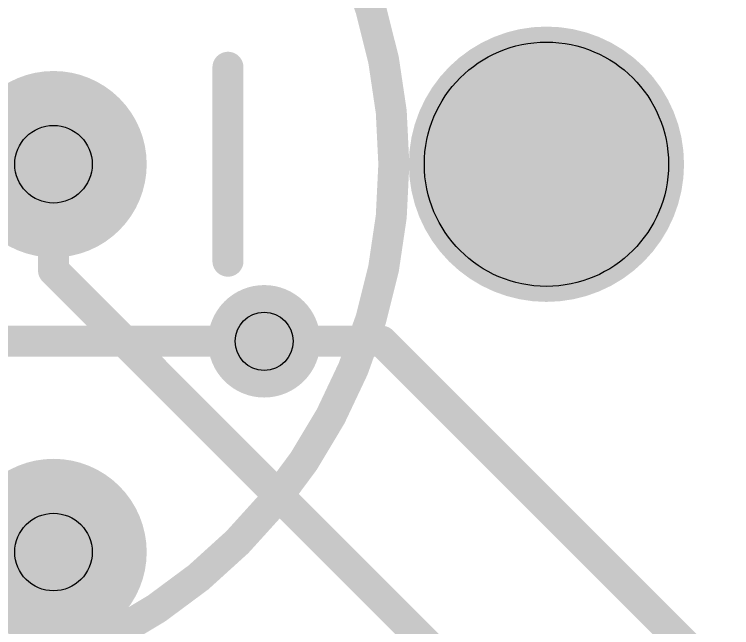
# Model space of a CAD drawing. Extents: x -39 to 68, y -12 to 30.
# Drawn here: x 13.713 to 18.414, y 14.745 to 18.762 of the extents above; entities that cross this region are included whole.
import ezdxf

# ---------------------------------------------------------------- set-up
doc = ezdxf.new("R2010")
doc.units = 0
for name, color, linetype in [('1', 12, 'CONTINUOUS'), ('16', 132, 'CONTINUOUS'), ('17', 110, 'CONTINUOUS'), ('18', 110, 'CONTINUOUS'), ('20', 31, 'CONTINUOUS'), ('21', 41, 'CONTINUOUS'), ('29', 253, 'CONTINUOUS'), ('30', 253, 'CONTINUOUS'), ('44', 253, 'CONTINUOUS')]:
    doc.layers.add(name, color=color, linetype=linetype)

# ---------------------------------------------------------------- blocks, each defined once
blk = doc.blocks.new('ROUNDP')
at = {"const_width": 0.5}
blk.add_lwpolyline([(0, -0.25, 1), (0, 0.25, 1), (0, -0.25)], format="xyb", dxfattribs=at)
blk = doc.blocks.new('ROUNDV')
at = {"const_width": 0.5}
blk.add_lwpolyline([(0, -0.25, 1), (0, 0.25, 1), (0, -0.25)], format="xyb", dxfattribs=at)

msp = doc.modelspace()

# ---------------------------------------------------------------- linework, layer by layer
at = {"layer": '1', "const_width": 0.2032}
for points in [[(13.97, 17.0847), (13.97, 17.78)], [(17.8547, 13.2), (13.97, 17.0847)], [(16.1216, 16.6204), (15.3504, 16.6204)], [(18.542, 14.2), (16.1216, 16.6204)], [(13.97, 15.24), (13.97, 13.2)]]:
    msp.add_lwpolyline(points, dxfattribs=at)
at = {"layer": '1', "const_width": 0.1016}
for points in [[(14.0208, 17.78, 1), (13.9192, 17.78)], [(14.0059, 17.1207, 1), (13.9341, 17.0488)], [(13.9192, 17.0847, 1), (14.0208, 17.0847)], [(15.3504, 16.6712, 1), (15.3504, 16.5696)], [(16.1576, 16.6563, 1), (16.0857, 16.5844)], [(16.1216, 16.5696, 1), (16.1216, 16.6712)], [(14.0208, 15.24, 1), (13.9192, 15.24)]]:
    msp.add_lwpolyline(points, format="xyb", dxfattribs=at)
at = {"layer": '16', "const_width": 0.2032}
for points in [[(12.7, 16.51), (13.97, 17.78)], [(15.3504, 16.6204), (13.4581, 16.6204)]]:
    msp.add_lwpolyline(points, dxfattribs=at)
at = {"layer": '16', "const_width": 0.1016}
for points in [[(14.0059, 17.7441, 1), (13.9341, 17.8159)], [(15.3504, 16.5696, 1), (15.3504, 16.6712)]]:
    msp.add_lwpolyline(points, format="xyb", dxfattribs=at)
at = {"layer": '20'}
msp.add_circle((17.2, 17.78), 0.8, dxfattribs=at)
at = {"layer": '21'}
for points, const_width in [([(12.7, 14.28, 1), (12.7, 21.28, 1), (12.7, 14.28)], 0.2032), ([(15.1638, 18.415, 1), (15.0622, 18.415)], 0.1016), ([(15.0622, 17.145, 1), (15.1638, 17.145)], 0.1016)]:
    msp.add_lwpolyline(points, format="xyb", dxfattribs=dict(at, const_width=const_width))
at = {"layer": '21', "const_width": 0.2032}
msp.add_lwpolyline([(15.113, 17.145), (15.113, 18.415)], dxfattribs=at)
at = {"layer": '29', "const_width": 0.9016}
msp.add_lwpolyline([(17.2, 17.3292, 1), (17.2, 18.2308, 1), (17.2, 17.3292)], format="xyb", dxfattribs=at)
at = {"layer": '30'}
for points, const_width in [([(17.2, 17.3292, 1), (17.2, 18.2308, 1), (17.2, 17.3292)], 0.9016), ([(13.97, 17.4747, 1), (13.97, 18.0853, 1), (13.97, 17.4747)], 0.6107), ([(13.97, 14.9347, 1), (13.97, 15.5453, 1), (13.97, 14.9347)], 0.6107)]:
    msp.add_lwpolyline(points, format="xyb", dxfattribs=dict(at, const_width=const_width))
at = {"layer": '44'}
for centre, radius in [((13.97, 17.78), 0.254), ((15.3504, 16.6204), 0.1905), ((13.97, 15.24), 0.254)]:
    msp.add_circle(centre, radius, dxfattribs=at)

# ---------------------------------------------------------------- block references
at = {"layer": '17', "xscale": 0.8636, "yscale": 0.8636, "rotation": 90}
for p in [(13.97, 17.78), (13.97, 17.78), (13.97, 15.24), (13.97, 15.24)]:
    msp.add_blockref('ROUNDP', p, dxfattribs=at)
at = {"layer": '18', "xscale": 0.7366, "yscale": 0.7366}
msp.add_blockref('ROUNDV', (15.3504, 16.6204), dxfattribs=at)
msp.add_blockref('ROUNDV', (15.3504, 16.6204), dxfattribs=at)

doc.saveas('drawing.dxf')
